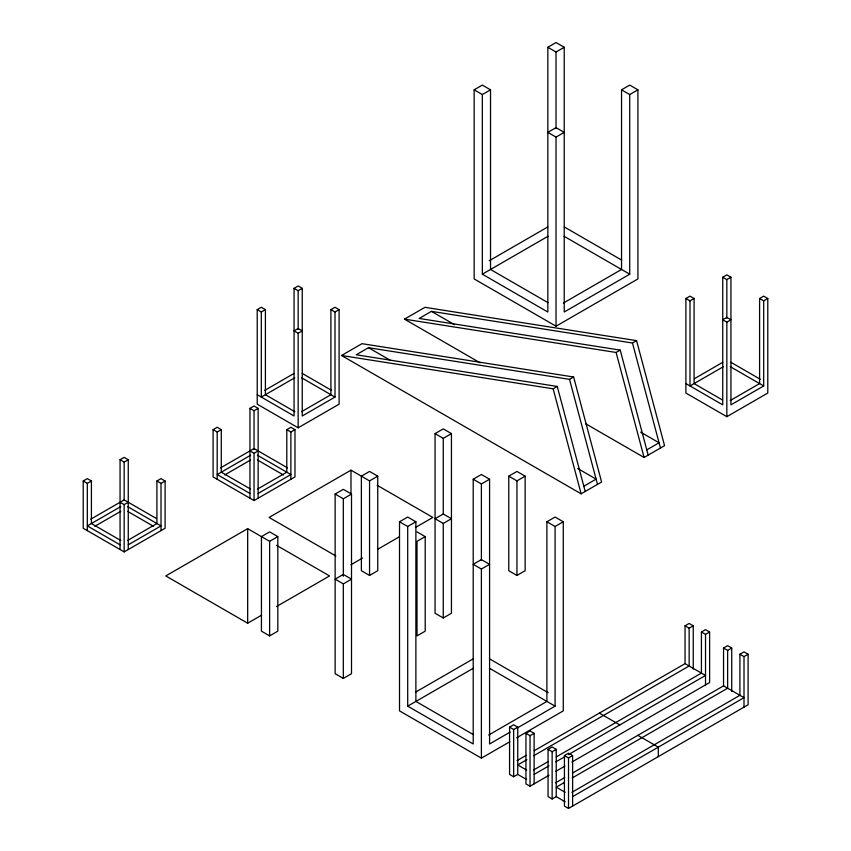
<?xml version="1.0" encoding="UTF-8"?>
<svg xmlns="http://www.w3.org/2000/svg" width="851" height="851" viewBox="0 0 851 851"><rect width="100%" height="100%" fill="white"/><g stroke="black" fill="none" stroke-linecap="round" stroke-linejoin="round"><path stroke-width="1.28" d="M563.33 303.073L621.538 269.469L621.538 89.823L629.729 85.1L637.92 89.823L637.92 278.926L556.033 326.199L474.156 278.926L474.156 89.823L482.336 85.1L490.527 89.823L490.527 269.469L547.991 302.648M490.527 89.823L482.336 94.557L482.336 274.192L547.842 312.019L547.842 47.273L556.033 42.55L564.224 47.273L564.224 312.019L629.729 274.192L629.729 94.557L621.538 89.823M547.842 47.273L556.033 52.007L564.224 47.273M556.033 137.096L564.224 132.373L556.033 127.639L547.842 132.373L556.033 137.096L556.033 326.199M629.729 94.557L637.92 89.823M301.552 411.671L330.911 394.715L330.911 309.615L335.007 307.254L339.102 309.615L339.102 404.172L298.158 427.808L257.225 404.172L257.225 309.615L261.31 307.254L265.406 309.615L265.406 394.715L294.882 411.735M257.225 394.715L294.063 415.99L294.063 288.34L298.158 285.979L302.254 288.34L302.254 415.99L335.007 397.077L335.007 311.987L339.102 309.615M257.225 309.615L261.31 311.987L265.406 309.615M294.063 288.34L298.158 290.712L302.254 288.34M298.158 333.252L302.254 330.89L298.158 328.529L294.063 330.89L298.158 333.252L298.158 427.808M127.554 540.491L156.914 523.535L156.914 480.985L161.009 478.624L165.105 480.985L165.105 528.269L124.161 551.905L83.217 528.269L83.217 480.985L87.313 478.624L91.408 480.985L91.408 523.535L120.778 540.491M120.065 549.533L120.065 459.721L124.161 457.349L128.256 459.721L128.256 549.533M83.217 480.985L87.313 483.357L91.408 480.985M120.065 459.721L124.161 462.082L128.256 459.721M264.587 390.46L294.063 373.44M489.24 260.757L547.842 226.919M294.776 377.759L261.31 397.077L261.31 311.987M257.428 489.144L286.798 472.188L286.798 429.638L290.882 427.276L294.978 429.638L294.978 476.922L254.045 500.558L213.101 476.922L213.101 429.638L217.196 427.276L221.281 429.638L221.281 472.188L250.651 489.144M249.949 498.186L249.949 408.374L254.045 406.001L258.13 408.374L258.13 498.186M341.528 355.495L362.005 343.676L573.617 376.993L601.604 482.006L581.137 493.825L341.528 355.495L553.15 388.811L557.245 386.45L585.222 491.463M480.145 362.834L404.48 319.146L424.957 307.328L636.569 340.645L664.557 445.658L644.09 457.476L585.616 423.724M482.336 274.192L547.991 236.291M213.101 429.638L217.196 432.01L221.281 429.638M249.949 408.374L254.045 410.735L258.13 408.374M573.617 376.993L569.521 379.355L368.483 347.708L356.207 354.793L557.245 386.45M636.569 340.645L632.474 343.017L431.436 311.36L419.16 318.455L620.198 350.101L648.175 455.115M90.706 519.216L124.161 499.899L156.488 518.567M120.778 506.579L87.313 525.897L120.065 544.81M120.065 502.26L124.161 504.622L128.256 502.26M156.914 480.985L161.009 483.357L165.105 480.985M94.801 526.312L120.778 511.313M220.579 467.869L254.045 448.551L287.5 467.869M250.651 455.232L217.196 474.55L249.949 493.463M249.949 450.913L254.045 453.275L258.13 450.913M286.798 429.638L290.882 432.01L294.978 429.638M224.675 474.964L250.651 459.965M128.256 544.81L161.009 525.897L127.554 506.579M258.13 493.463L290.882 474.55L257.428 455.232M277.82 536.609L269.629 531.875L261.438 536.609L261.438 631.155L269.629 635.888L277.82 631.155L277.82 536.609L269.629 541.332L247.673 528.662L165.785 575.936L247.673 623.209L261.608 615.167M377.748 476.166L369.557 471.433L361.377 476.166L361.377 570.713L369.557 575.436L377.748 570.713L377.748 476.166L369.557 480.889L350.984 470.167L269.097 517.44L335.9 556.001M435.063 433.616L443.254 428.883L451.445 433.616L451.445 613.263L443.254 617.986L435.063 613.263L435.063 433.616L443.254 438.339L451.445 433.616M335.134 494.059L343.325 489.336L351.506 494.059L351.506 673.705L343.325 678.428L335.134 673.705L335.134 494.059L343.325 498.792L351.506 494.059M730.222 400.544L759.592 383.588L759.592 298.499L763.687 296.137L767.783 298.499L767.783 393.045L726.839 416.682L685.895 393.045L685.895 298.499L689.991 296.137L694.086 298.499L694.086 383.588L722.467 399.981M685.895 383.588L722.744 404.863L722.744 277.224L726.839 274.862L730.935 277.224L730.935 404.863L763.687 385.96L763.687 300.86L759.592 298.499M685.895 298.499L689.991 300.86L694.086 298.499M722.744 277.224L726.839 279.585L730.935 277.224M404.48 319.146L616.103 352.463L620.198 350.101M726.839 322.135L730.935 319.774L726.839 317.402L722.744 319.774L726.839 322.135L726.839 416.682M763.687 300.86L767.783 298.499M509.823 741.732L481.389 758.145L399.513 710.872L399.513 521.769L407.703 517.046L415.884 521.769L415.884 701.415L473.347 734.594M415.884 521.769L407.703 526.503L407.703 706.149L473.209 743.965L473.209 479.23L481.389 474.496L489.58 479.23L489.58 743.965L510.27 732.02M473.209 479.23L481.389 483.953L489.58 479.23M276.543 606.54L329.56 575.936L276.543 545.331M350.984 564.713L362.622 558.001M377.557 549.374L399.396 536.768M415.479 527.471L432.861 517.44L377.142 485.261M508.76 476.166L516.951 471.433L525.141 476.166L525.141 570.713L516.951 575.436L508.76 570.713L508.76 476.166L516.951 480.889L525.141 476.166M443.254 523.439L451.445 518.706L443.254 513.983L435.063 518.706L443.254 523.439L443.254 617.986M694.363 378.706L722.744 362.313M343.325 583.882L351.506 579.159L343.325 574.425L335.134 579.159L343.325 583.882L343.325 678.428M425.202 536.609L417.011 541.332L417.011 635.888L425.202 631.155L425.202 536.609L417.011 531.875M723.446 366.643L689.991 385.96L689.991 300.86M583.829 486.208L596.115 479.124L577.712 468.497M646.781 449.871L659.057 442.775L640.665 432.159M488.687 735.03L546.895 701.415L546.895 521.769L555.086 517.046L563.277 521.769L563.277 710.872L516.653 737.796M481.389 569.042L489.58 564.319L481.389 559.596L473.209 564.319L481.389 569.042L481.389 758.145M546.895 521.769L555.086 526.503L563.277 521.769M415.745 692.044L473.209 658.876M407.703 706.149L473.347 668.248M517.748 774.41L513.653 776.772L509.568 774.41L509.568 727.137L513.653 724.775L517.748 727.137L517.748 774.41L526.684 779.569M534.226 750.72L685.055 663.642L685.055 625.815L689.15 623.453L693.246 625.815L693.246 669.152M509.568 727.137L513.653 729.498L517.748 727.137M685.055 625.815L689.15 628.187L693.246 625.815M517.163 728.041L555.086 706.149L555.086 526.503M548.98 775.293L530.035 786.228L525.939 783.867L525.939 733.339L530.035 730.966L534.13 733.339L534.13 783.867M556.309 756.879L701.426 673.098L701.426 632.016L705.522 629.655L709.617 632.016L709.617 682.545L571.84 762.092M525.939 733.339L530.035 735.7L534.13 733.339M701.426 632.016L705.522 634.378L709.617 632.016M517.089 760.613L526.226 755.337M526.897 759.677L517.748 764.953L526.684 770.112M533.747 755.72L689.15 666.003L689.15 628.187M556.235 796.632L552.139 798.993L548.055 796.632L548.055 749.359L552.139 746.997L556.235 749.359L556.235 796.632L565.17 801.791M572.712 772.942L723.541 685.863L723.541 648.037L727.637 645.675L731.732 648.037L731.732 691.374M548.055 749.359L552.139 751.72L556.235 749.359M723.541 648.037L727.637 650.398L731.732 648.037M533.46 770.07L548.321 761.496M571.946 792.292L739.913 695.31L739.913 654.238L744.008 651.877L748.103 654.238L748.103 704.766L568.521 808.45L564.426 806.088L564.426 755.55L568.521 753.188L572.617 755.55L572.617 806.088M534.13 774.41L548.98 765.836M555.841 761.879L564.979 756.603M568.404 754.624L705.522 675.46L685.055 663.642M564.426 755.55L568.521 757.922L572.617 755.55M739.913 654.238L744.008 656.6L748.103 654.238M555.841 771.336L564.979 766.06M555.575 782.835L564.713 777.559M564.234 782.558L556.235 787.175L565.17 792.334M572.234 777.942L727.637 688.225L727.637 650.398M572.617 796.632L744.008 697.682L723.541 685.863M474.156 89.823L482.336 94.557M564.224 226.919L621.687 260.098M564.075 236.291L629.729 274.192M730.935 362.313L760.294 379.269M730.222 366.643L763.687 385.96M431.436 311.36L454.434 324.635M330.911 309.615L335.007 311.987M368.483 347.708L390.332 360.313M302.254 373.44L331.624 390.396M301.552 377.759L335.007 397.077M399.513 521.769L407.703 526.503M257.428 459.965L283.404 474.964M599.359 713.117L619.826 724.935M637.846 735.338L658.312 747.157L658.312 756.613M489.58 658.876L548.193 692.714M489.442 668.248L555.086 706.149M127.554 511.313L153.531 526.312M632.474 343.017L660.461 448.03M616.103 352.463L644.09 457.476M569.521 379.355L597.508 484.368M553.15 388.811L581.137 493.825M744.008 656.6L744.008 707.128M726.839 279.585L726.839 318.146M705.522 634.378L705.522 684.917M568.521 757.922L568.521 808.45M556.033 52.007L556.033 128.618M552.139 751.72L552.139 798.993M530.035 735.7L530.035 786.228M516.951 480.889L516.951 575.436M513.653 729.498L513.653 776.772M481.389 483.953L481.389 560.564M443.254 438.339L443.254 514.504M369.557 480.889L369.557 575.436M350.984 470.167L350.984 493.803M343.325 498.792L343.325 576.265M298.158 290.712L298.158 329.263M290.882 432.01L290.882 479.283M269.629 541.332L269.629 635.888M254.045 410.735L254.045 449.296M254.045 453.275L254.045 500.558M247.673 528.662L247.673 623.209M217.196 432.01L217.196 479.283M161.009 483.357L161.009 530.63M124.161 462.082L124.161 500.643M124.161 504.622L124.161 551.905M87.313 483.357L87.313 530.63"/></g></svg>
